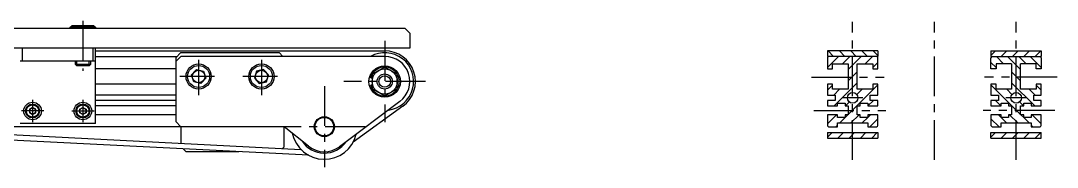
# Model space of a CAD drawing. Extents: x -5 to 1675, y -24 to 1022.
# Drawn here: x 1262.9 to 1675, y 123.6 to 182.1 of the extents above; entities that cross this region are included whole.
import ezdxf

# ---------------------------------------------------------------- set-up
doc = ezdxf.new("R2010")
doc.units = 0
doc.header["$LTSCALE"] = 0.5
doc.linetypes.add('CENTER', pattern=[50.8, 31.75, -6.35, 6.35, -6.35])
for name, color, linetype in [('MSM_CENTER', 1, 'CENTER'), ('MSM_CONTINUOUS', 7, 'CONTINUOUS'), ('MSM_NARROW', 5, 'CONTINUOUS')]:
    doc.layers.add(name, color=color, linetype=linetype)

msp = doc.modelspace()

# ---------------------------------------------------------------- linework, layer by layer
at = {"layer": 'MSM_CENTER'}
for p, q in [((1287.61, 182.05), (1287.61, 162.05)), ((1593.65, 126.52), (1593.65, 181.56)), ((1626.15, 126.52), (1626.15, 181.56)), ((1658.65, 126.52), (1658.65, 181.56)), ((1407.61, 174), (1407.61, 141.6)), ((1333.61, 166.49), (1333.61, 152.4)), ((1358.61, 166.49), (1358.61, 152.4)), ((1339.95, 159.8), (1326.21, 159.8)), ((1364.95, 159.8), (1351.21, 159.8)), ((1423.81, 157.8), (1391.41, 157.8)), ((1577.31, 159.5), (1606.22, 159.5)), ((1675, 159.5), (1646.09, 159.5)), ((1383.61, 156), (1383.61, 123.6)), ((1267.61, 150.48), (1267.61, 141.62)), ((1287.61, 150.48), (1287.61, 141.62)), ((1597.75, 151.3), (1589.55, 151.3)), ((1662.75, 151.3), (1654.55, 151.3)), ((1272.04, 146.05), (1263.18, 146.05)), ((1283.18, 146.05), (1292.04, 146.05)), ((1578.27, 146.3), (1606.8, 146.3)), ((1674.04, 146.3), (1645.51, 146.3)), ((1399.81, 139.8), (1367.41, 139.8))]:
    msp.add_line(p, q, dxfattribs=at)
at = {"layer": 'MSM_CONTINUOUS'}
for p, q in [((399.61, 179.05), (1415.61, 179.05)), ((1282.61, 179.4), (1283.21, 180)), ((1282.61, 179), (1282.61, 179.4)), ((1292.61, 179.4), (1282.61, 179.4)), ((1292.01, 180), (1283.21, 180)), ((1292.01, 180), (1292.61, 179.4)), ((1292.61, 179.4), (1292.61, 179)), ((1417.61, 177.05), (1415.61, 179.05)), ((1417.61, 177.05), (1417.61, 171.05)), ((1417.61, 171.05), (397.61, 171.05)), ((1263.61, 166.05), (1263.61, 171.05)), ((1291.61, 171.05), (1291.61, 166.05)), ((1292.61, 141.05), (1292.61, 171.05)), ((1292.61, 170), (1407.61, 170)), ((1326.61, 169.3), (1324.61, 167.3)), ((1326.61, 169.3), (1365.61, 169.3)), ((1367.11, 167.8), (1365.61, 169.3)), ((1603.65, 170), (1583.65, 170)), ((1583.65, 170), (1583.65, 167.8)), ((1603.65, 170), (1603.65, 167.8)), ((1648.65, 170), (1668.65, 170)), ((1648.65, 170), (1648.65, 167.8)), ((1668.65, 170), (1668.65, 167.8)), ((1262.61, 166.05), (1292.61, 166.05)), ((1284.61, 164.54), (1284.61, 166.05)), ((1290.61, 166.05), (1290.61, 164.54)), ((1292.61, 167.8), (1325.11, 167.8)), ((1324.61, 165.8), (1326.61, 167.8)), ((1324.61, 167.3), (1324.61, 141.8)), ((1407.61, 167.8), (1326.61, 167.8)), ((1603.65, 167.8), (1583.65, 167.8)), ((1583.65, 167.3), (1583.65, 162.9)), ((1603.15, 167.8), (1584.15, 167.8)), ((1585.65, 164.9), (1591.85, 164.9)), ((1585.65, 162.9), (1585.65, 164.9)), ((1591.85, 164.9), (1591.85, 154.7)), ((1595.45, 164.9), (1601.65, 164.9)), ((1595.45, 154.7), (1595.45, 164.9)), ((1601.65, 164.9), (1601.65, 162.9)), ((1603.65, 162.9), (1603.65, 167.3)), ((1648.65, 167.8), (1668.65, 167.8)), ((1648.65, 162.9), (1648.65, 167.3)), ((1649.15, 167.8), (1668.15, 167.8)), ((1650.65, 164.9), (1650.65, 162.9)), ((1656.85, 164.9), (1650.65, 164.9)), ((1656.85, 164.9), (1656.85, 154.7)), ((1660.45, 154.7), (1660.45, 164.9)), ((1666.65, 164.9), (1660.45, 164.9)), ((1666.65, 162.9), (1666.65, 164.9)), ((1668.65, 167.3), (1668.65, 162.9)), ((1290.61, 164.54), (1284.61, 164.54)), ((1285.15, 164), (1284.61, 164.54)), ((1290.07, 164), (1285.15, 164)), ((1290.61, 164.54), (1290.07, 164)), ((1324.61, 162.9), (1292.61, 162.9)), ((1330.79, 160.43), (1332.75, 162.55)), ((1332.75, 162.55), (1335.57, 161.93)), ((1335.57, 161.93), (1336.43, 159.17)), ((1356.66, 161.93), (1355.79, 159.17)), ((1359.48, 162.55), (1356.66, 161.93)), ((1361.43, 160.43), (1359.48, 162.55)), ((1407.61, 163.57), (1402.61, 160.69)), ((1412.61, 160.69), (1407.61, 163.57)), ((1583.65, 162.9), (1585.65, 162.9)), ((1601.65, 162.9), (1603.65, 162.9)), ((1650.65, 162.9), (1648.65, 162.9)), ((1668.65, 162.9), (1666.65, 162.9)), ((1324.61, 156.7), (1292.61, 156.7)), ((1331.66, 157.67), (1330.79, 160.43)), ((1334.48, 157.05), (1331.66, 157.67)), ((1336.43, 159.17), (1334.48, 157.05)), ((1355.79, 159.17), (1357.75, 157.05)), ((1357.75, 157.05), (1360.57, 157.67)), ((1360.57, 157.67), (1361.43, 160.43)), ((1402.04, 159.24), (1402.61, 160.67)), ((1402.04, 159.24), (1402.61, 159.24)), ((1402.61, 160.69), (1402.61, 154.91)), ((1412.61, 154.91), (1412.61, 160.69)), ((1583.65, 156.7), (1583.65, 152.4)), ((1585.65, 156.7), (1583.65, 156.7)), ((1585.65, 154.7), (1585.65, 156.7)), ((1601.65, 156.7), (1601.65, 154.7)), ((1603.65, 156.7), (1601.65, 156.7)), ((1603.65, 152.4), (1603.65, 156.7)), ((1648.65, 156.7), (1648.65, 152.4)), ((1650.65, 156.7), (1648.65, 156.7)), ((1650.65, 154.7), (1650.65, 156.7)), ((1666.65, 156.7), (1666.65, 154.7)), ((1668.65, 156.7), (1666.65, 156.7)), ((1668.65, 152.4), (1668.65, 156.7)), ((1402.61, 156.36), (1402.04, 156.36)), ((1402.58, 155.02), (1402.04, 156.36)), ((1402.61, 154.96), (1402.58, 155.02)), ((1402.61, 154.91), (1407.61, 152.03)), ((1407.61, 152.03), (1412.61, 154.91)), ((1591.85, 154.7), (1585.65, 154.7)), ((1601.65, 154.7), (1595.45, 154.7)), ((1656.85, 154.7), (1650.65, 154.7)), ((1666.65, 154.7), (1660.45, 154.7)), ((1324.61, 152.4), (1292.61, 152.4)), ((1324.61, 150.2), (1292.61, 150.2)), ((1413.61, 149.8), (1389.61, 131.8)), ((1583.65, 152.4), (1586.65, 152.4)), ((1583.65, 150.2), (1583.65, 148.05)), ((1586.65, 150.2), (1583.65, 150.2)), ((1586.65, 152.4), (1586.65, 150.2)), ((1587.65, 149.15), (1590.65, 149.15)), ((1587.65, 148.05), (1587.65, 149.15)), ((1590.65, 149.15), (1590.65, 148.05)), ((1596.65, 149.15), (1599.65, 149.15)), ((1596.65, 148.05), (1596.65, 149.15)), ((1599.65, 149.15), (1599.65, 148.05)), ((1600.65, 152.4), (1603.65, 152.4)), ((1600.65, 150.2), (1600.65, 152.4)), ((1603.65, 150.2), (1600.65, 150.2)), ((1603.65, 148.05), (1603.65, 150.2)), ((1648.65, 152.4), (1651.65, 152.4)), ((1648.65, 150.2), (1648.65, 148.05)), ((1651.65, 150.2), (1648.65, 150.2)), ((1651.65, 152.4), (1651.65, 150.2)), ((1652.65, 149.15), (1655.65, 149.15)), ((1652.65, 148.05), (1652.65, 149.15)), ((1655.65, 149.15), (1655.65, 148.05)), ((1661.65, 149.15), (1664.65, 149.15)), ((1661.65, 148.05), (1661.65, 149.15)), ((1664.65, 149.15), (1664.65, 148.05)), ((1665.65, 152.4), (1668.65, 152.4)), ((1665.65, 150.2), (1665.65, 152.4)), ((1668.65, 150.2), (1665.65, 150.2)), ((1668.65, 148.05), (1668.65, 150.2)), ((1267.62, 147.49), (1266.36, 146.78)), ((1266.36, 146.78), (1266.36, 145.33)), ((1266.36, 145.33), (1267.61, 144.61)), ((1267.61, 144.61), (1268.86, 145.32)), ((1268.86, 146.77), (1267.62, 147.49)), ((1268.86, 145.32), (1268.86, 146.77)), ((1286.36, 146.77), (1287.61, 147.49)), ((1286.36, 145.32), (1286.36, 146.77)), ((1287.62, 144.61), (1286.36, 145.32)), ((1287.61, 147.49), (1288.86, 146.78)), ((1288.86, 145.33), (1287.62, 144.61)), ((1288.86, 146.78), (1288.86, 145.33)), ((1324.61, 148.05), (1292.61, 148.05)), ((1324.61, 144.55), (1292.61, 144.55)), ((1414.78, 147.93), (1395.04, 133.61)), ((1583.65, 148.05), (1587.65, 148.05)), ((1587.65, 144.55), (1583.65, 144.55)), ((1583.65, 144.55), (1583.65, 140.3)), ((1587.65, 143.45), (1587.65, 144.55)), ((1590.65, 148.05), (1591.85, 148.05)), ((1590.65, 144.55), (1590.65, 143.45)), ((1591.85, 144.55), (1590.65, 144.55)), ((1591.85, 148.05), (1591.85, 144.55)), ((1595.45, 148.05), (1596.65, 148.05)), ((1595.45, 144.55), (1595.45, 148.05)), ((1596.65, 144.55), (1595.45, 144.55)), ((1596.65, 143.45), (1596.65, 144.55)), ((1599.65, 148.05), (1603.65, 148.05)), ((1599.65, 144.55), (1599.65, 143.45)), ((1603.65, 144.55), (1599.65, 144.55)), ((1603.65, 140.3), (1603.65, 144.55)), ((1648.65, 148.05), (1652.65, 148.05)), ((1648.65, 144.55), (1648.65, 140.3)), ((1652.65, 144.55), (1648.65, 144.55)), ((1652.65, 143.45), (1652.65, 144.55)), ((1655.65, 148.05), (1656.85, 148.05)), ((1655.65, 144.55), (1655.65, 143.45)), ((1656.85, 144.55), (1655.65, 144.55)), ((1656.85, 148.05), (1656.85, 144.55)), ((1660.45, 148.05), (1661.65, 148.05)), ((1660.45, 144.55), (1660.45, 148.05)), ((1661.65, 144.55), (1660.45, 144.55)), ((1661.65, 143.45), (1661.65, 144.55)), ((1664.65, 148.05), (1668.65, 148.05)), ((1664.65, 144.55), (1664.65, 143.45)), ((1668.65, 144.55), (1664.65, 144.55)), ((1668.65, 140.3), (1668.65, 144.55)), ((1292.61, 141.05), (1262.61, 141.05)), ((1326.61, 139.8), (1324.61, 141.8)), ((1590.65, 143.45), (1587.65, 143.45)), ((1587.65, 141.3), (1599.65, 141.3)), ((1587.65, 139.8), (1587.65, 141.3)), ((1599.65, 143.45), (1596.65, 143.45)), ((1599.65, 141.3), (1599.65, 139.8)), ((1655.65, 143.45), (1652.65, 143.45)), ((1652.65, 141.3), (1664.65, 141.3)), ((1652.65, 139.8), (1652.65, 141.3)), ((1664.65, 143.45), (1661.65, 143.45)), ((1664.65, 141.3), (1664.65, 139.8)), ((1244.09, 137.4), (1374.29, 130.74)), ((1367.61, 139.8), (1245.11, 139.8)), ((1326.61, 139.8), (1326.61, 133.18)), ((1377.36, 131.99), (1367.61, 139.8)), ((1367.61, 131.8), (1367.61, 139.8)), ((1583.65, 137.46), (1583.65, 135.26)), ((1583.65, 137.46), (1603.65, 137.46)), ((1584.15, 139.8), (1587.65, 139.8)), ((1599.65, 139.8), (1603.15, 139.8)), ((1603.65, 137.46), (1603.65, 135.26)), ((1648.65, 135.26), (1648.65, 137.46)), ((1648.65, 137.46), (1668.65, 137.46)), ((1649.15, 139.8), (1652.65, 139.8)), ((1664.65, 139.8), (1668.15, 139.8)), ((1668.65, 135.26), (1668.65, 137.46)), ((1377.41, 128.38), (1243.17, 135.24)), ((1583.65, 135.26), (1603.65, 135.26)), ((1648.65, 135.26), (1668.65, 135.26)), ((1328.61, 129.8), (1327.48, 130.93)), ((1349.59, 129.8), (1328.61, 129.8)), ((1366.93, 131.12), (1367.61, 131.8))]:
    msp.add_line(p, q, dxfattribs=at)
for centre, radius in [((1333.61, 159.8), 5), ((1333.61, 159.8), 4.4), ((1333.61, 159.8), 2.5), ((1358.61, 159.8), 5), ((1358.61, 159.8), 4.4), ((1358.61, 159.8), 2.5), ((1407.61, 157.8), 6.25), ((1407.61, 157.8), 5), ((1407.61, 157.8), 3), ((1407.61, 157.8), 2.3), ((1593.65, 151.3), 2.1), ((1658.65, 151.3), 2.1), ((1267.61, 146.05), 3.5), ((1267.61, 146.05), 2.75), ((1267.61, 146.05), 2.45), ((1287.61, 146.05), 3.5), ((1287.61, 146.05), 2.75), ((1287.61, 146.05), 2.45), ((1267.61, 146.05), 1.25), ((1287.61, 146.05), 1.25), ((1383.61, 139.8), 4), ((1383.61, 139.8), 3.7)]:
    msp.add_circle(centre, radius, dxfattribs=at)
for centre, radius, start, end in [((1407.61, 157.8), 11.5, 277.2781, 119.5918), ((1407.61, 157.8), 12.2, 305.9627, 90), ((1407.61, 157.8), 10, 306.8699, 90), ((1584.15, 167.3), 0.5, 90, 180), ((1603.15, 167.3), 0.5, 0, 90), ((1649.15, 167.3), 0.5, 90, 180), ((1668.15, 167.3), 0.5, 0, 90), ((1407.61, 157.8), 5.75, 90.4082, 149.5918), ((1407.61, 157.8), 5.75, 30.4082, 89.5918), ((1407.61, 157.8), 5.75, 330.4082, 29.5918), ((1407.61, 157.8), 5.75, 210.4082, 269.5918), ((1407.61, 157.8), 5.75, 270.4082, 329.5918), ((1584.15, 140.3), 0.5, 180, 270), ((1603.15, 140.3), 0.5, 270, 360), ((1649.15, 140.3), 0.5, 180, 270), ((1668.15, 140.3), 0.5, 270, 360), ((1383.61, 139.8), 13, 191.6027, 346.585), ((1383.61, 139.8), 10.54, 212.9, 325.2877), ((1383.61, 139.8), 10, 231.3178, 306.8699)]:
    msp.add_arc(centre, radius, start, end, dxfattribs=at)
at = {"layer": 'MSM_NARROW'}
for p, q in [((1583.89, 170), (1586.09, 167.8)), ((1588.38, 170), (1590.58, 167.8)), ((1592.87, 170), (1595.07, 167.8)), ((1597.36, 170), (1599.56, 167.8)), ((1601.85, 170), (1603.65, 168.2)), ((1650.46, 170), (1648.65, 168.2)), ((1654.95, 170), (1652.75, 167.8)), ((1659.44, 170), (1657.24, 167.8)), ((1663.93, 170), (1661.73, 167.8)), ((1668.42, 170), (1666.22, 167.8)), ((1285.15, 164), (1285.15, 166.05)), ((1290.07, 164), (1290.07, 166.05)), ((1583.65, 163.39), (1588.06, 167.8)), ((1589.65, 164.9), (1592.55, 167.8)), ((1591.85, 162.61), (1597.04, 167.8)), ((1598.63, 164.9), (1601.53, 167.8)), ((1601.65, 163.43), (1603.65, 165.43)), ((1650.65, 163.43), (1648.65, 165.43)), ((1653.68, 164.9), (1650.78, 167.8)), ((1660.45, 162.61), (1655.27, 167.8)), ((1662.66, 164.9), (1659.76, 167.8)), ((1668.65, 163.39), (1664.25, 167.8)), ((1591.85, 158.12), (1595.45, 161.72)), ((1660.45, 158.12), (1656.85, 161.72)), ((1586.27, 148.05), (1595.45, 157.23)), ((1666.04, 148.05), (1656.85, 157.23)), ((1583.65, 154.41), (1585.65, 156.41)), ((1586.13, 152.4), (1588.43, 154.7)), ((1591.85, 144.65), (1603.65, 156.45)), ((1595.31, 152.6), (1597.41, 154.7)), ((1660.45, 144.65), (1648.65, 156.45)), ((1657, 152.6), (1654.9, 154.7)), ((1666.18, 152.4), (1663.88, 154.7)), ((1668.65, 154.41), (1666.65, 156.41)), ((1583.65, 149.92), (1583.93, 150.2)), ((1590.76, 148.05), (1592.36, 149.65)), ((1599.74, 148.05), (1601.89, 150.2)), ((1652.57, 148.05), (1650.42, 150.2)), ((1661.55, 148.05), (1659.95, 149.65)), ((1668.65, 149.92), (1668.38, 150.2)), ((1583.65, 140.94), (1587.26, 144.55)), ((1590.65, 143.45), (1591.75, 144.55)), ((1592.99, 141.3), (1596.24, 144.55)), ((1599.65, 143.47), (1600.73, 144.55)), ((1652.65, 143.47), (1651.58, 144.55)), ((1659.32, 141.3), (1656.07, 144.55)), ((1661.65, 143.45), (1660.56, 144.55)), ((1668.65, 140.94), (1665.05, 144.55)), ((1587, 139.8), (1587.65, 140.45)), ((1588.5, 141.3), (1590.65, 143.45)), ((1597.48, 141.3), (1599.63, 143.45)), ((1600.47, 139.8), (1603.65, 142.98)), ((1651.84, 139.8), (1648.65, 142.98)), ((1654.83, 141.3), (1652.68, 143.45)), ((1663.81, 141.3), (1661.66, 143.45)), ((1665.31, 139.8), (1664.65, 140.45)), ((1585.46, 137.46), (1583.65, 135.65)), ((1589.95, 137.46), (1587.75, 135.26)), ((1594.44, 137.46), (1592.24, 135.26)), ((1598.93, 137.46), (1596.73, 135.26)), ((1603.42, 137.46), (1601.22, 135.26)), ((1650.46, 137.46), (1648.65, 135.65)), ((1654.95, 137.46), (1652.75, 135.26)), ((1659.44, 137.46), (1657.24, 135.26)), ((1663.93, 137.46), (1661.73, 135.26)), ((1668.42, 137.46), (1666.22, 135.26))]:
    msp.add_line(p, q, dxfattribs=at)

doc.saveas('drawing.dxf')
